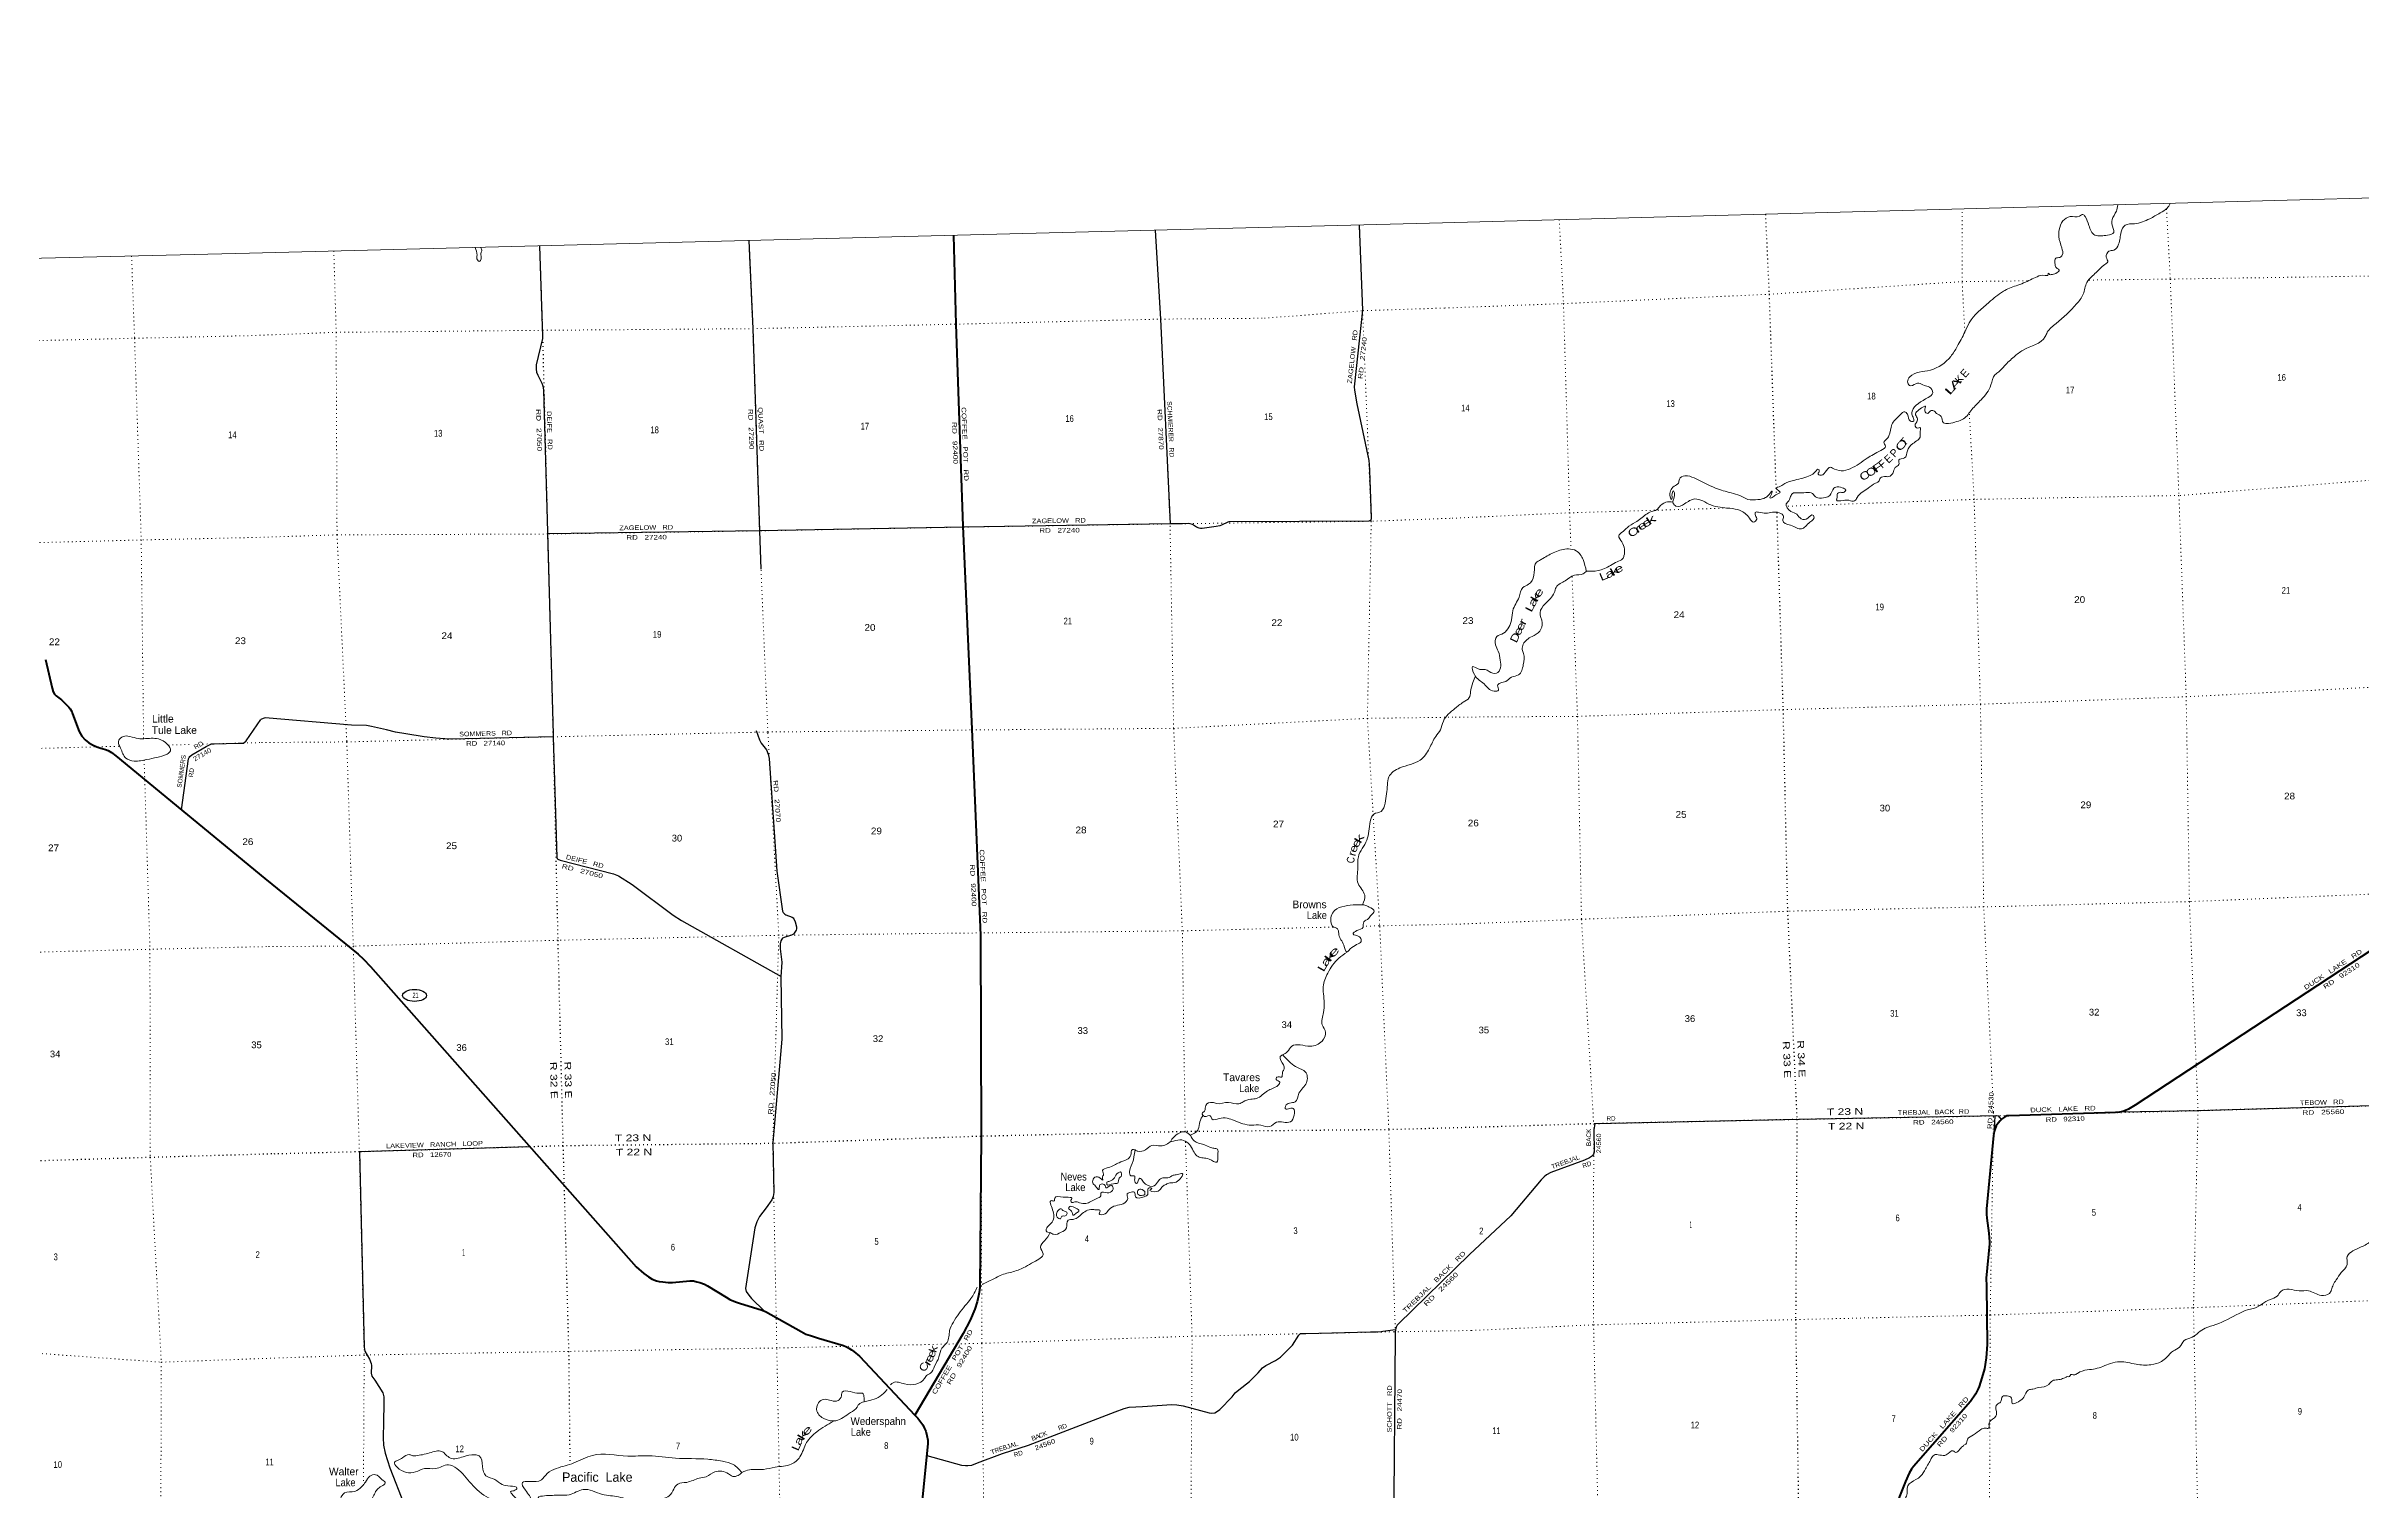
# Model space of a CAD drawing. Header units: feet. Extents: x 497223 to 751810, y -177792 to 12311.
# Drawn here: x 554074 to 614375, y -25289 to 12311 of the extents above; entities that cross this region are included whole.
import ezdxf
from ezdxf.enums import TextEntityAlignment as Align

# ---------------------------------------------------------------- set-up
doc = ezdxf.new("R2010")
doc.units = ezdxf.units.FT
doc.header["$LTSCALE"] = 70
doc.linetypes.add('DOTTED', pattern=[1.5, 0.3, -1.2])
for name, color, linetype, lineweight in [('17', 7, 'Continuous', 25), ('23', 7, 'Continuous', 70), ('26', 7, 'Continuous', 40), ('29', 7, 'Continuous', 25), ('39', 7, 'Continuous', 13), ('4', 7, 'Continuous', 13), ('6', 7, 'DOTTED', 25), ('7', 7, 'DOTTED', 13)]:
    doc.layers.add(name, color=color, linetype=linetype, lineweight=lineweight)
for name, color, linetype in [('27', 7, 'Continuous'), ('30', 7, 'Continuous'), ('41', 7, 'Continuous')]:
    doc.layers.add(name, color=color, linetype=linetype)

msp = doc.modelspace()

# ---------------------------------------------------------------- linework, layer by layer
at = {"layer": '17'}
msp.add_ellipse((563663.48, -12396.71), major_axis=(309.24, -1), ratio=0.500121, dxfattribs=at)
at = {"layer": '23'}
for points in [[(554049.53, -3649.23), (554222.77, -4399.37), (554252.59, -4490.47), (554287.76, -4554.54), (554329.83, -4599.15), (554465.26, -4702.37), (554612.24, -4839.01), (554662.92, -4896.22), (554696.71, -4939.69), (554734.12, -5006.1), (554751.13, -5042.35), (554834.43, -5271.5), (554932.57, -5526.4), (555002.04, -5643.71), (555084.11, -5742.73), (555183.07, -5817.6), (555291.38, -5882.36), (555385.82, -5921.45), (555493.23, -5958.88), (555618.75, -5992.7), (555688.74, -6021.68), (555773.22, -6074.81), (555885.31, -6156.86), (559766.9, -9350.16)], [(559766.9, -9350.16), (562193, -11320.1), (562334.27, -11454.62), (562518.78, -11644.79), (569435.72, -19457.41), (569634.12, -19635.26), (569753.42, -19722.98), (569849.97, -19778.53), (569965.83, -19822.01), (570038.24, -19841.33), (570127.55, -19855.82), (570265.13, -19867.89), (570379.2, -19867.98), (570837.65, -19827.7), (570926.49, -19829.25), (571017.24, -19848.72), (571095.45, -19867.89), (571213.66, -19911.76), (571290.96, -19952.43), (571777.35, -20252.43), (571878.69, -20308.66), (571937.84, -20334.23), (572045.24, -20381.12), (572150.72, -20417.13), (572695.28, -20582.85), (572800.73, -20625.05), (572942.97, -20699.39), (573736.08, -21148.86), (573856.72, -21210.74), (573977.49, -21251.4), (574184.99, -21314.59), (574831.87, -21512.64), (574911.52, -21544.04), (574974.27, -21575.43), (575044.27, -21618.91), (575107.03, -21664.8), (575249.29, -21783.14), (576692.65, -23320.75)], [(576692.65, -23320.75), (576769.38, -23402.49), (576853.35, -23501.55), (576899.21, -23574.01), (576936.79, -23651.4), (576978.86, -23743.07), (577008.67, -23849.59), (577029.55, -23970.1), (577032.58, -24068.78), (576434.21, -30018.71)]]:
    msp.add_lwpolyline(points, dxfattribs=at)
at = {"layer": '26'}
for points in [[(577698.73, 7386.65), (577757.23, 5078.36), (577946.68, -183.99), (578181.26, -5467.75), (578402.51, -10826.42), (578419.26, -16052.69), (578384.93, -19999.57), (578368.96, -20131.09), (578355.26, -20216.73), (578317.6, -20374.32), (578259.4, -20566.16), (578134.13, -20849.96), (577948.59, -21194.2), (576692.65, -23320.75), (576692.65, -23320.75)], [(621912.94, -6439.15), (608478.7, -15254.61), (608299.33, -15358.52), (608227.02, -15392.33), (608155.38, -15415.47), (608068.89, -15435.48), (607960.55, -15441.1), (605183.79, -15528.87), (605136.2, -15534.98), (605097.86, -15551.76), (605020, -15602.28), (604956.5, -15657.25), (604905.29, -15719.14), (604855.87, -15791.51), (604843.89, -15815.48), (604817.6, -15883.85), (604800.76, -15942.55), (604782.09, -16039.58), (604602.36, -17950.22), (604601.89, -18087.07), (604614.71, -18193.72), (604663.93, -18587.62), (604676.17, -18709.22), (604679.84, -18804.87), (604680.96, -18865.05), (604591.9, -19755.12), (604599.69, -19968.49), (604618.33, -21482.83), (604592.31, -21833.1), (604549.19, -22120.79), (604484.73, -22355.34), (604412.08, -22574.17), (604386.26, -22638.65), (604319.17, -22777.7), (604189.56, -22970.9), (602699.27, -24657.16), (602646.78, -24726.83), (602593.68, -24834.28), (602496.81, -25049.51), (602176.8, -25854.85)]]:
    msp.add_lwpolyline(points, dxfattribs=at)
at = {"layer": '29'}
for p, q in [((604814.38, -15874.52), (604829.47, -15533.91)), ((604903.13, -15532.6), (604989.8, -15628.43))]:
    msp.add_line(p, q, dxfattribs=at)
for points in [[(588264.21, 7659.37), (588352.02, 5441.73), (588141.71, 3524.89), (588136.78, 3450.84), (588142.45, 3361.44), (588201.9, 3004.84), (588514.02, 1526.11), (588526.52, 1426.88), (588536.14, 1267.12), (588578.13, 45.88), (588578.13, 12.04), (588568.46, -23.23), (588546.26, -42.98), (588514.29, -53.53), (584905.42, -66.41), (584868.42, -68.88), (584842.59, -77.27), (584683.51, -155.98), (584636.56, -172.55), (584543.23, -189.92), (584173.23, -238.05), (584135.82, -239.19), (584096.35, -231.79), (584026.93, -207.75), (583926.15, -137.99), (583866.61, -115.45), (583822.55, -110.84), (583660.73, -116.93), (583335.84, -122), (577954.29, -204.72), (572635.17, -302.43), (567128.31, -384.02)], [(572366.97, 7250.9), (572474.21, 4968.09), (572646.44, -298.67), (572686.04, -1301.91)], [(582952.17, 7521.63), (583095.35, 5209.94), (583340.23, -120.97)], [(566917.35, 7113.47), (566999.7, 4757.79), (566995.23, 4701.46), (566831.97, 4022.25), (566827.04, 3960.54), (566828.03, 3904.15), (566844.3, 3827.26), (566877.12, 3752.53), (566982.48, 3544.06), (567004.65, 3470.59), (567020.34, 3363.97), (567126.7, -326.27), (567127.96, -368.88), (567272.63, -5593.04), (567273.88, -5663.22), (567365.39, -8803.14), (567377.15, -8833.68), (567396.88, -8848.49), (567454.55, -8879.23), (568842.36, -9228.6), (568977.17, -9283.22), (569335.31, -9505.06), (570399.76, -10305.65), (570613.44, -10445.45), (573207.91, -11902.57)], [(557591.74, -7560.71), (557777.94, -6233.85), (557791.54, -6204.99), (557813.74, -6177.84), (557860.65, -6135.84), (558241.23, -5914.04), (558302.15, -5877.48), (558379.81, -5849.91), (558447.45, -5844.9), (559071.27, -5832.37), (559184, -5832.37), (559211.56, -5827.35), (559282.41, -5765.57), (559664.54, -5216.94)], [(567273.05, -5663.6), (564598.25, -5728.39), (564450.44, -5718.36), (564217.45, -5700.82), (563910.55, -5663.23), (563440.26, -5590.37), (563168.93, -5541), (562930.4, -5484.78), (562545.98, -5392.43), (562409.19, -5373.16), (562018.04, -5360.27), (559774.78, -5168.29), (559720.51, -5183.1), (559664.54, -5216.94)], [(572561.13, -5498.85), (572648.44, -5745.91), (572694.35, -5825.3), (572828.92, -5998.78), (572875.37, -6116.15), (572898.71, -6232.35), (573098.2, -9164.95), (573247.33, -10203.33), (573262.66, -10236.93), (573277.46, -10259.14), (573307.06, -10283.83), (573337.05, -10297.52), (573496.38, -10357.65), (573521.67, -10377.62), (573543.87, -10404.77), (573576.88, -10480.26), (573610.47, -10612.11), (573610.47, -10659), (573603.69, -10694.85), (573553.73, -10777.48), (573531.53, -10799.69), (573478.55, -10826.99), (573289.8, -10886.08), (573248.86, -10907.59), (573228.13, -10928.04), (573200.48, -10975.29), (573186.19, -11048.99), (573188.65, -11180.85), (573227.74, -11531.96), (573207.25, -11914.84), (573226.99, -13536.21), (572993.02, -16226.86), (573017.07, -17530.18), (573001.19, -17633.11), (572966.23, -17714.65), (572821.33, -17925.79), (572648.67, -18153.78), (572581.85, -18289.67), (572528.62, -18450.78), (572284.5, -20026.89), (572300.64, -20101.38), (572369.71, -20200.11), (572443.71, -20288.97), (572769.31, -20604.91)], [(622148.33, -14993.41), (620713.7, -15025.74), (616097.12, -15206.78), (615960.45, -15200.65), (615729.45, -15139.9), (615588.98, -15112.98), (615485.38, -15108.05), (615431.11, -15112.98), (615125.23, -15211.71), (614876.07, -15259.52), (614627.55, -15273.98), (610113.55, -15398.45), (608103.59, -15432.2)], [(604903.13, -15532.6), (599712.23, -15624.77), (594402.63, -15737.84), (594375.89, -15896.04), (594385.58, -16474.49), (594370.18, -16527.33), (594340.6, -16568.78), (594261.64, -16626.07), (594137.64, -16682.52), (593255.22, -17006.19), (593148.64, -17064.86), (593087.48, -17114.79), (593002.67, -17200.88), (592219.09, -18130.85), (591134.74, -19139.04)], [(566671.95, -16335.76), (562226.8, -16468.17), (562350.37, -21552.57), (562373.31, -21654.3), (562486.74, -21862.55), (562534.71, -21977.98), (562542.37, -22029.09), (562534.46, -22231.54), (562547.3, -22305.54), (562631.01, -22416.1), (562834.83, -22740.66), (562858.1, -22814.01), (562863.04, -22848.56), (562863.57, -23017.59), (562856.26, -23500.73), (562846.66, -23909.48), (562858.11, -24099.98), (562895.44, -24312.64), (563024.41, -24697.57), (563394.98, -25649.53)], [(591134.74, -19139.04), (589293.77, -20941.85), (589258.82, -20981.49), (589228.87, -21036.29), (589209.78, -21103.14), (589202.8, -21169.31), (589199.37, -21245.78), (589162.48, -26472.25), (589277.94, -31680.3), (589171.93, -34526.49), (589145.78, -34719.81), (589130.98, -34769.17), (589081.65, -34877.78), (588984.9, -35008.4), (588183.5, -35732.13), (587295.42, -36751.42)], [(577002.01, -24372.71), (577909.94, -24625.74), (578008.61, -24635.61), (578069.57, -24635.24), (578181.28, -24620.8), (578329.7, -24559.87), (578980.38, -24317.09), (579654.31, -24107.89), (581914.94, -23238.49), (582142.8, -23147.25), (582272.55, -23116.24), (582623.31, -23098.81), (583384.84, -23046.24), (583519.22, -23058.39), (583682.03, -23083.08), (584358.55, -23261.68), (584431.9, -23270.66), (584505.9, -23260.79), (584550.3, -23236.11), (584632.62, -23179.89), (584955.55, -22849.29), (585032.95, -22740.57), (585127.51, -22663.47), (585411.46, -22444.7), (585636.75, -22221.35), (585751.86, -22091.49), (585837.93, -22029.13), (586089.21, -21901.37), (586212.87, -21816.85), (586525.07, -21501.34), (586691.41, -21244.21), (586737.85, -21199.84), (586764.94, -21195.43), (586875.17, -21200.45), (588558.72, -21155.34), (588704.02, -21150.32), (588839.9, -21141.78), (588881.83, -21139.31), (589212.54, -21090.29)]]:
    msp.add_lwpolyline(points, dxfattribs=at)
at = {"layer": '39'}
for points in [[(608019.92, 8181.18), (607985.5, 8019.61), (607873.53, 7802.76), (607902.77, 7565.74), (607917.78, 7467.39), (607755.29, 7394.25), (607589.16, 7375.42), (607427.89, 7395.03), (607269.67, 7646.54), (607170.2, 7881.57), (607114.38, 7934.41), (607029.24, 7893.7), (606782.71, 7876.62), (606591.21, 7766.37), (606497.73, 7535.94), (606489.09, 7356.29), (606564.23, 7062.11), (606575.9, 6874.98), (606513.38, 6816.77), (606405.63, 6793.55), (606387.38, 6666.04), (606410.6, 6561.89), (606445.69, 6530.63), (606495.18, 6487.69), (606413.45, 6400.71), (606291.95, 6367.02), (606245.61, 6371.76), (606210.4, 6407.04), (606199.88, 6356.35), (606131.83, 6348.37), (605923.98, 6314.25), (605571.39, 6151.05), (605372.71, 6078.89), (605043.66, 5934.5), (604664.73, 5645.57), (604154.5, 5115.07), (604037.36, 4869.85), (603843.66, 4499.51), (603670.82, 4236.59), (603143.21, 3882.98), (602606.24, 3706.48), (602547.91, 3575.82), (602594.92, 3482.41), (602762.33, 3525.46), (602842.18, 3541.84), (602984.65, 3479.36), (603120.44, 3438.87), (603203.14, 3294.07), (603086.37, 3169.81), (602669.43, 2809.26), (602661.52, 2738.48), (602705.18, 2622.81), (602707.3, 2552.32), (602626.85, 2556.08), (602543.25, 2731.09), (602478.91, 2799.82), (602347.07, 2709.4), (602139.45, 2467.67), (602061.96, 2173.19), (601986.61, 2074.29), (601932.3, 2010.26), (601975.77, 1900.63), (601852.57, 1790.3), (601497.18, 1586.71), (601055.49, 1314.14), (600822.16, 1259.14), (600588.95, 1333.15), (600542.19, 1351.98), (600405.42, 1225.14), (600267.25, 1144.62), (600222.13, 1175.59), (600249.5, 1267.08), (600230.47, 1298.79), (600140.1, 1231.72), (600014.4, 1137.45), (599612.25, 1019.2), (599347.84, 929.05), (599239.41, 861.47), (599128.79, 799.88), (599162, 764.54), (599228.15, 701.91), (599119.73, 634.33), (599017.44, 562.89), (598961.49, 553.24), (598989.71, 616.53), (599013.73, 685.75), (599022.49, 728.32), (598940.64, 645.37), (598850.75, 562.19), (598651.47, 510.18), (598388.29, 512.78)], [(602907.82, 2896.65), (603014.85, 2944.03), (602998.36, 2824.64), (603072.73, 2756.2), (603147.1, 2820.8), (603225.37, 2823.02), (603303.69, 2756.71), (603422.57, 2677.43), (603481.73, 2513.82), (603616.97, 2491.46), (603826.34, 2541.74), (604008.84, 2617.47), (604220.66, 2853.28), (604463.98, 3110.14), (604719.46, 3496.34), (604824.01, 3759.34), (604922.1, 3836.71), (605072.07, 3992.14), (605322.02, 4229.03), (605557.79, 4403.02), (606133.69, 4753.98), (606186.54, 4866.34), (606418.67, 5094.66), (606947.63, 5603.53), (607122.78, 5856.43), (607215.89, 6165.47), (607461.16, 6424.39), (607685.87, 6632.34), (607760.24, 6696.94), (607724.43, 6818.89), (607793.95, 6978.09), (607915.69, 7003.71), (608045.59, 7158.58), (608112.2, 7480.97), (608211.51, 7651.1), (608455.24, 7694.3), (608855.08, 7822.56), (609129.71, 7973.47), (609306.8, 8095.4), (609385.43, 8218.58)], [(565240.49, 7070.96), (565290.64, 6877.47), (565301.31, 6748.83), (565347.06, 6711.99), (565397.07, 6782.09), (565392.38, 6912.94), (565413.11, 6984.35), (565390.81, 7074.72)], [(598388.29, 512.78), (598182.39, 613.77), (597953.25, 685.89), (597549.78, 811.5), (596987.48, 1075.73), (596750.93, 1127.48), (596604.86, 1042.7), (596581.74, 943.27), (596469.72, 861.48), (596375.1, 735.84), (596363.72, 580.3), (596397.77, 516.77), (596414.67, 555.54), (596412.49, 628.05), (596428.36, 701.07), (596449.35, 737.94), (596475.07, 684.25), (596472.08, 583.38), (596445.07, 413.29), (596515.49, 342.72), (596738.66, 401.46), (597006, 527.98), (597218.47, 475.55), (597426.49, 370.59), (597921.12, 285.86), (598185.95, 228.87), (598431.13, 24.18), (598538.52, -73.56), (598618.67, -0.74), (598587.54, 99.17), (598581.16, 177.6), (598663.32, 183.96), (598858.88, 159.28), (599206.05, 169.13), (599317.57, 67.48), (599296.53, -33.91), (599501.09, -157.11), (599785.13, -251.85), (600006.73, -74.22), (600110.73, 73.86), (600081.54, 109.32), (599951.4, 29.02), (599777.24, 9.97), (599665.23, 127.74), (599508.28, 203.91), (599389.83, 402.12), (599453.81, 478.52), (599493.46, 562.29), (599538.65, 662.34), (599742.86, 684.27), (600099.51, 646.01), (600137.21, 594.67), (600206.53, 560.35), (600407.21, 566.05), (600522.14, 617.69), (600630.94, 806.22), (600676.31, 833.72), (600847.43, 820.43), (600937.67, 758.49), (600897.05, 706.94), (600806.86, 700.35), (600712.06, 647.27), (600714.24, 574.76), (600694.35, 501.63), (600867.42, 490.42), (601019.99, 492.73), (601169.1, 476.81), (601236.61, 569.43), (601522.67, 807.34), (601715.51, 939.81), (601808.13, 998.88), (601824.61, 1051.75), (601943.32, 1111.56), (602057.83, 1110.78), (602169.42, 1206.67), (602223.49, 1345.27), (602321.58, 1422.64), (602319.82, 1547.57), (602471, 1596.2), (602541.86, 1777.61), (602684.71, 1969.13), (602879.68, 2164.14), (602873.42, 2238.55), (602870.94, 2387.64), (602811.16, 2371.83), (602742.57, 2448.5), (602788.24, 2532.44), (602797, 2641.54), (602753.83, 2741.1), (602784.36, 2794.38), (602907.82, 2896.65)], [(596443.25, 444.7), (596251.39, 442.06), (596078.5, 314.19), (596012.39, 241.77), (595877.15, 197.62), (595603.43, 16.49), (595459.73, -80.31), (595241.04, -221.57), (595137.42, -315.22), (595026.49, -433.26), (595107.54, -590.2), (595173.45, -777.81), (595162.62, -951.47), (595126.86, -1031.1), (594982.55, -1107.76), (594810.63, -1201.33), (594487.35, -1337.5), (594180.5, -1352.25)], [(594180.5, -1352.25), (594097.15, -1052.26), (593915.39, -819.56), (593717.15, -772.78), (593358.12, -855.54), (593051.81, -1021.46), (592962.96, -1072.35), (592888.04, -1118.83), (592823.69, -1382.7), (592729.36, -1651.45), (592607.18, -1729.5), (592528.31, -1778.1), (592429.29, -2024.81), (592265.33, -2382.22), (592234.24, -2616.93), (592161.68, -2808.46), (592021.93, -2969.66), (591851.78, -3055.12), (591814.06, -3269.85), (591889.4, -3437.04), (591938.64, -3671.48), (591948.54, -3866.72), (591838.35, -4008.94), (591650.14, -3961.87), (591550.17, -3910.28), (591407.51, -3908.28), (591218.57, -3837.05), (591267.03, -4045.31), (591517.37, -4288.15), (591784.14, -4476.11), (591893.78, -4448.81), (591870.07, -4328.54), (591938.43, -4264.11), (592081.76, -4221.74), (592229.17, -4114.76), (592416.05, -4051), (592540.72, -3789.45), (592547.79, -3490.92), (592514.72, -3393.09), (592631.49, -3135.79), (592767.53, -3051.3), (592970.16, -2910.5), (593033.9, -2693), (592977.85, -2432.55), (593109.45, -2201.04), (593345.78, -1912.13), (593393.83, -1773.69), (593633.62, -1599.58), (593870.36, -1457.81), (594100.23, -1421.05), (594185.25, -1352.02)], [(591296.33, -4076.95), (591225.12, -4254.12), (591168.12, -4495.61), (591132.42, -4643.77), (590973.33, -4763.18), (590865.27, -4842.85), (590758.6, -4929.22)], [(590764.61, -4922.62), (590458.42, -5258.51), (590381.54, -5480.62), (590258.55, -5655.81), (590095.86, -5963.25), (589852.4, -6271.24), (589324.38, -6473.36), (589037.97, -6710.15), (589000.72, -6910.84), (588939.28, -7394.45), (588835.74, -7605.3), (588648.33, -7673.71), (588552.21, -7866.19), (588466.7, -8354.59), (588243.99, -8790.89), (588234.06, -9077.38), (588238.54, -9484.34), (588410.98, -9787.22), (588353.27, -10036.93)], [(556611.73, -5715.64), (556991.24, -5719.25), (557232.97, -5860.71), (557307.79, -6026.01), (557217.14, -6112.53), (556954.99, -6200.85), (556692.03, -6257), (556362, -6294.54), (556146.16, -6218.88), (556008.43, -5960.44), (555953.53, -5784.64), (556039.53, -5674.09), (556198.22, -5644.4), (556413.55, -5699.95), (556612.02, -5715.64)], [(588353.27, -10036.93), (588181.49, -10034.31), (587887.94, -10071.81), (587625.37, -10184.91), (587534.16, -10514.28), (587579.7, -10601.51), (587702.99, -10660.09), (587728, -10737.9), (587737.01, -10820.24), (587865.93, -11092.26), (587940.73, -11263.21), (588075.97, -11148.09), (588319.73, -10961.01), (588272.09, -10871.83), (588105.79, -10796.48), (588203.64, -10708.74), (588366.19, -10622.98), (588385.35, -10481.3), (588511.52, -10394.68), (588574.92, -10304), (588658.22, -10204.63), (588529.09, -10095.86), (588467.41, -10065.57), (588353.48, -10036)], [(587950.63, -11268.59), (587736.6, -11428.88), (587445.44, -11814.95), (587330.88, -12169.24), (587335.43, -12352.49), (587338.76, -12840.1), (587301.88, -13163.71), (587391.66, -13358.37), (587298.72, -13583), (586992.56, -13719.65), (586509.79, -13718.8), (586391.77, -13863.61), (586271.44, -13944)], [(586274.14, -13942.2), (586474.79, -14151.19), (586656.95, -14274.41), (586862.89, -14384.78), (586895.25, -14667.91), (586697.11, -14944.24), (586598.11, -15169.05), (586451.69, -15197.87), (586343.47, -15277.88), (586341.74, -15342.42), (586462.72, -15336.58), (586549.62, -15337.86), (586574.06, -15512.42), (586473.18, -15684.9), (586293.84, -15696.62), (586115.93, -15692.17), (585936.45, -15812.72), (585702.77, -15773.76), (585460.45, -15775.38), (585015.79, -15654.43), (584617.97, -15600.51), (584432.5, -15610.41), (584387.17, -15529.21), (584240.25, -15543.94), (584174.89, -15467.41), (584233.33, -15407.12), (584272.45, -15258.76), (584441.34, -15180.86), (584555.55, -15211.51), (584861.43, -15179.67), (585135.38, -15215.33), (585242.67, -15165.59), (585444.21, -15096.74), (585590.99, -15077.98), (585876.75, -14879.5), (586152.29, -14733.74), (586199.84, -14651.63), (586102.49, -14584.17), (586124.47, -14521), (586245.66, -14521.2), (586271.53, -14397.44), (586314.68, -14305.39), (586228.21, -14090.47), (586210.48, -13990.27), (586271.44, -13944)], [(584202.66, -15510.1), (584116.1, -15686.92), (584076.41, -15875.6), (584004.79, -15962.51), (583872.94, -16036.56)], [(616931.33, -15229.95), (616875.11, -15374.63), (616717.73, -15483.92), (616653.99, -15701.41), (616547.68, -15972.52), (616314.7, -16106.12), (616225.24, -16336.44), (616139.23, -16681.55), (616033.47, -16837.75), (615882.7, -17233.08), (615755.78, -17420.11), (615583.98, -17584.23), (615501.02, -17830.49), (615356.4, -18030.12), (615100.63, -18073.66), (615092.84, -18214.99), (615008.97, -18364.51), (614805.54, -18612.17), (614624.07, -18788.66), (614365.68, -18945.16), (614143.84, -19048.21), (613997.46, -19189.43), (613993.8, -19401.19), (613841.52, -19613.13), (613710.58, -19800.28), (613632.07, -19927.48), (613587.97, -20063.79), (613532.38, -20152.04), (613325.2, -20208.31), (612986.13, -20086.91), (612749.08, -20085.58), (612484.74, -20044.7), (612265.52, -20101.32), (612170.83, -20224.95), (611990.64, -20310.69), (611553.88, -20546.83), (611398.27, -20581.49), (611180.13, -20674.35), (610572.25, -20963.73), (610300.06, -21062.16), (610126.62, -21171.9), (609957.62, -21295.63), (609749.34, -21382.17), (609629.96, -21552.86), (609470.2, -21650.12), (609298.34, -21812.22), (609157.13, -21925.08), (608886.58, -22011.37), (608498.49, -21996.18), (608076.83, -21933.56), (607835.16, -21978.72), (607437.57, -22114.98), (607229.54, -22143.06), (606971.21, -22235.05), (606882.06, -22275.88), (606797.41, -22266.19), (606762.81, -22317.56), (606704.61, -22319.21)], [(583371.52, -16191.78), (583096.39, -16315.72), (582863.73, -16304.95), (582699.95, -16412.91), (582503.45, -16453.39), (582429.52, -16419.45)], [(583872.94, -16036.56), (583970.28, -16183.28), (584216.14, -16280.29), (584373.94, -16343.82), (584480.15, -16376.74), (584573.9, -16399.97), (584583.2, -16546.79), (584559.79, -16738.99), (584354.93, -16658.81), (584069.73, -16591.25), (583966.76, -16479.64), (583876.04, -16315.24), (583734.23, -16190.74), (583539.24, -16160.64), (583362.56, -16190.41), (583466.97, -16060.14), (583739.77, -15950.75), (583876.4, -16041.78)], [(582429.52, -16419.45), (582350.55, -16413.89), (582319.14, -16551.92), (582210.27, -16670.24), (582011.18, -16751.11), (581730.96, -16878.88), (581580.3, -16958.21), (581602.64, -17074.39), (581581.67, -17109.31), (581587.01, -17201.85), (581487.42, -17128.42), (581358.95, -17150.62), (581329.19, -17278.53), (581400.82, -17360.91), (581484.84, -17450.95), (581500.04, -17367.84), (581542.34, -17308.06), (581646.6, -17343.05), (581666.92, -17402.87), (581808.08, -17339.96), (581859.02, -17408.88), (581786.25, -17520.01), (581608.56, -17521.6), (581548.32, -17531.57), (581535, -17610.59), (581416.68, -17690.92), (581146.41, -17814.34), (580981.98, -17791.33), (580858.11, -17773.08), (580781.81, -17785.57), (580754.28, -17750.17), (580781.8, -17672.71), (580738.71, -17653.92), (580554.61, -17645.64), (580337.58, -17676.69), (580321.95, -17747.72), (580252.92, -17737.81), (580281.6, -17974.71), (580313.82, -18140.97), (580268.86, -18295.55), (580150.19, -18422.24), (580111.57, -18528.26), (580225.97, -18573.07)], [(582433.05, -16421.07), (582399.48, -16595.73), (582379.1, -16703.19), (582285.94, -16978.2), (582322.26, -17089.91), (582419.68, -17102.95), (582417.09, -17199.77), (582466.95, -17294.93), (582554.85, -17155.11), (582632.46, -17235.28), (582703.8, -17309.6), (582927.61, -17354.92), (583043.75, -17214.2), (583154.28, -17142.19), (583279.59, -17144.27), (583420.67, -17079.34), (583530.99, -17057.72), (583659.46, -17035.51), (583501.67, -17254.13), (583330.75, -17275.66), (583235.21, -17314.96), (583148.17, -17366.08), (583070.71, -17459.22), (582866.07, -17497.94), (582812.61, -17471.42), (582861.39, -17423.52), (582798.12, -17405.37), (582761.23, -17446.84), (582759.87, -17577.88), (582669.08, -17637.18), (582440.81, -17636.34), (582414.43, -17520.29), (582285.52, -17530.42), (582225.94, -17558.5), (582236.46, -17683.12), (582116.06, -17817.92), (581928.07, -17870.22), (581751.75, -17966.49), (581648.72, -18078.58), (581497.33, -18081.35), (581514.26, -17990.13), (581471.31, -17975.36), (581406.75, -17977.41), (581354.01, -17971.01), (581048.71, -18075.39), (580837.95, -18225.15), (580743.2, -18230.16), (580689.38, -18250), (580641.97, -18449), (580506.65, -18562.11), (580306.56, -18614.8), (580222.18, -18571.11)], [(581893.89, -17141.76), (581990.22, -17011.75), (582052.12, -16991.65), (582064.37, -17108.15), (582017.46, -17151.96), (581977.69, -17282.19), (581863.13, -17297.91), (581694.08, -17315.35), (581696.17, -17260.87), (581771.9, -17232.28), (581893.89, -17141.76)], [(582679.44, -17503.79), (582550.83, -17437.38), (582503.71, -17475.14), (582500.97, -17567.94), (582633.41, -17600.02), (582679.09, -17578.42), (582679.44, -17503.79)], [(580419.88, -18000.57), (580500.94, -17951.65), (580571.56, -18005.85), (580651.54, -18039.59), (580645.78, -18104.26), (580612.56, -18135.54), (580524.08, -18146.41), (580486.03, -18212.1), (580399.57, -18166.47), (580391.42, -18051.85), (580419.88, -18000.57)], [(580746.86, -17881.4), (580888.17, -17935.37), (580967.43, -18005.41), (580906.69, -18057.72), (580820.08, -18120.92), (580771.65, -18009.59), (580698.23, -17933.32), (580746.86, -17881.4)], [(580222.18, -18571.11), (580070.22, -18783.5), (579966.97, -18945.98), (580035.79, -19119.13), (579797.01, -19332.25), (579571.26, -19458.3), (579258.76, -19587.09), (578918.88, -19684.5), (578766.27, -19765.91), (578476.39, -19906.08), (578451.15, -19918.19)], [(578314.94, -19990.31), (578154.82, -20289.09), (577998.04, -20479.46), (577696.07, -20902.15), (577598.87, -21120.86), (577535.18, -21429.21), (577395.19, -21580.76), (577322.56, -21808.77), (577208, -22050.2), (577097.4, -22233.06), (577022.04, -22271.72), (576944.87, -22372.92), (576426.65, -22510.23), (576128.55, -22477.34), (576061.28, -22533.37)], [(575375.03, -22970.86), (575371.12, -22872.13), (575332.49, -22752.43), (575249.63, -22751.02), (575005.65, -22706.34), (574804.25, -22722.79), (574770.75, -22858.88), (574657.12, -22957.19), (574474.39, -22930.73), (574322.28, -22913.37), (574186.03, -23000.31), (574143.45, -23221.33), (574340.38, -23418.64), (574635.02, -23467.77), (575017.27, -23256.16), (575189.91, -23113.65), (575231.77, -23041.79), (575370.22, -22971.83)], [(575971.81, -22655.96), (575920.9, -22713.66), (575738.39, -22862.52), (575517.03, -22942.08), (575367.81, -22972.32)], [(606704.61, -22319.21), (606585.72, -22372.98), (606456.07, -22402.86), (606318.21, -22426.93), (606224.86, -22528.35), (605964.04, -22604.29), (605814.57, -22642.8), (605692.82, -22668.43), (605577.94, -22855.12), (605438.86, -22971.95), (605273.45, -23014.94), (605253.21, -22876.43), (605143.14, -22823.11), (605020.97, -22834.64), (604967.15, -22981.3), (604880.61, -23042.22), (604855.3, -23202.18), (604866.43, -23304.66), (604712.63, -23466.25), (604672.06, -23519.81), (604656.37, -23665.39), (604579.93, -23661.52), (604456.48, -23697.27), (604263.88, -23837.79), (604108.63, -23951.05), (604062.16, -24075.32), (604001.17, -24117.37), (603911.47, -24206.59), (603805.65, -24294.26), (603732.01, -24249.98), (603556.5, -24357.77), (603237.25, -24360.78), (603163.78, -24455.59), (603017.21, -24723.81), (602886.34, -24912.97), (602764.47, -25001.09), (602552.47, -25164.33), (602520.35, -25431.32), (602463.12, -25531.72), (602446.15, -25635), (602284.87, -25904.02), (602184.26, -25990.31), (602136.34, -26110.15), (602011.77, -26321.07), (601655.91, -26804.38), (601591.14, -26987.63), (601679.97, -27202.81), (601819.51, -27501.21), (601830.45, -27664.17), (601792.5, -27737.81), (601666.07, -27807.92), (601559.23, -27728.31), (601501.15, -27800.51), (601432.13, -27842.78), (601236.18, -28072.09), (601191.36, -28250.74), (601109.01, -28450.62), (600960.68, -28593.92), (600812.66, -28813.8), (600599.15, -28860.18), (600442.56, -28796.09), (600344.9, -28887.55), (600196.58, -28897.81), (599943.66, -29036.01), (599610.35, -29172.46), (599319.42, -29249.25), (599104.64, -29253.33), (598973.15, -29280.41)], [(574564.91, -23484.09), (574355.31, -23609.63), (574144.33, -23753.34), (573873.77, -24038), (573699.2, -24408.3), (573473.74, -24598.83), (573058.42, -24676.46), (572749.44, -24734.6), (572390.25, -24743.95), (572188.78, -24814.82)], [(572188.78, -24814.82), (571963.24, -24608.33), (571681.43, -24522.52), (571299.82, -24470.11), (570458.57, -24442.31), (569763.52, -24379.66), (569214.46, -24388.97), (568296.83, -24371.65), (567812.98, -24566.32), (567355.58, -24709.78), (567118.02, -24844.26), (566966.35, -25008.27), (566660.83, -25050.18), (566471.9, -25076.31), (566549.8, -25277.39), (566677.35, -25511.16), (566536.77, -25533.75), (566193.71, -25373.3), (566167.19, -25309.65), (566247.32, -25290.99), (566331.62, -25219.81), (566160.12, -25168.8), (565942.51, -25127.32), (565758.12, -24998.13), (565522.28, -24898.78), (565430.76, -24655.81), (565350.34, -24384.27), (565238.29, -24357.58), (564927.01, -24407.74), (564596.92, -24440.35), (564480.7, -24353.34), (564378.73, -24269.91), (564052.83, -24306.42), (563697.89, -24378.11), (563598.81, -24375.19), (563521.06, -24347.42), (563352.45, -24433.37), (563219.51, -24500.05), (563140.47, -24548.91), (563209.65, -24675.7), (563690.84, -24801.55), (563922.06, -24715.63), (564206.83, -24714.68), (564544.55, -24613.31), (564762.09, -24709.21), (565143.99, -25108.25), (565589.38, -25475.05), (565848.35, -25599.87), (566015.89, -25709.44), (566264.41, -25768.08), (566850.72, -25727.36), (566942.74, -25645.86), (566886.02, -25472.32), (567045.84, -25422.92), (567435.16, -25408.59), (567691.17, -25394.44), (568055.91, -25257.95), (568553.31, -25385.3), (568977.72, -25448.46), (569424.47, -25571.36), (569917.76, -25527.54), (570297.71, -25420.8), (570416.74, -25247.75), (570517.18, -25119.62), (570751.79, -25071.89), (571077.19, -24964.86), (571261.58, -24924.76), (571487.32, -24798.72), (571836.58, -24850.14), (571950.07, -24917.09), (572088.48, -24890.54), (572189.66, -24814.51)], [(562809.1, -24996.72), (562647.12, -24872.86), (562503.15, -24913.69), (562385.42, -25066.55), (562290.52, -25180.39), (562109.24, -25307.05), (561840.04, -25347.81), (561731.6, -25591.07), (561835.37, -25781.25), (561970.55, -25776.98), (562024.59, -25706.75), (562049.23, -25605.2), (562226.91, -25603.61), (562406.62, -25658.38), (562552.89, -25512.68), (562689.28, -25260.48), (562807.23, -25170.09), (562901.41, -25092.55), (562809.1, -24996.72)]]:
    msp.add_spline(points, degree=3, dxfattribs=at)
at = {"layer": '4'}
msp.add_lwpolyline([(497222.97, 5471.78), (528293.91, 6177.1), (559363.85, 6925.15), (590432.73, 7715.93), (621500.49, 8549.46), (652567.07, 9425.72), (683632.43, 10344.71), (714696.49, 11306.43), (745759.19, 12310.89), (751809.62, -170897.82), (720494.89, -171910.42), (689178.8, -172879.94), (657861.41, -173806.39), (626542.78, -174689.76), (595222.96, -175530.05), (563902.01, -176327.26), (532580.01, -177081.38), (501256.99, -177792.42)], close=True, dxfattribs=at)
at = {"layer": '6'}
for points in [[(598845.22, 7937.42), (598940.26, 5856.02), (599124.01, 639.49)], [(566917.35, 7113.47), (566993.31, 4925.48), (567128.31, -384.02), (567272.18, -5639.45), (567394.14, -10960.06), (567527.35, -16312.56), (567676.48, -21658.51), (567709.28, -24598.85)], [(599139.84, 174.46), (599302.28, -4956.16), (599420.02, -10195.73), (599665.56, -15625.17), (599632.21, -20834.78), (599710.73, -26105.7), (599742.33, -29186.04)], [(622148.33, -14993.41), (620728.43, -15026.86), (615428.44, -15252.64), (610114.89, -15398.25), (604790.69, -15536.06), (599665.56, -15627.57), (594402.63, -15737.84), (591048.46, -15838.3)], [(591048.46, -15838.3), (589049.83, -15891.56), (583733.42, -15942.89), (578409.46, -16064.98), (572996.94, -16252.36), (567527.35, -16312.56), (562226.8, -16468.17), (559941.54, -16526.38)], [(559944.55, -16523.7), (556780.62, -16615.11), (551474.89, -16777.67), (546266.13, -16944.11), (542248.34, -17058.86)]]:
    msp.add_lwpolyline(points, dxfattribs=at)
at = {"layer": '7'}
for p, q in [((552057.13, -6013.55), (555983.11, -5911.15)), ((557250.89, -5877.82), (557859.06, -5861.69)), ((558147.77, -5854.04), (559679.31, -5813.42))]:
    msp.add_line(p, q, dxfattribs=at)
for points in [[(604039.65, 4883.16), (603967.5, 6188.18), (603966.61, 8073.79)], [(609291.4, 8076.88), (609390.49, 6251.37), (609614.52, 617.72), (609804.14, -4607.72), (609888.92, -9953.05), (610113.69, -15398.25), (609994.63, -20524.57), (610102.4, -25832.96), (610166.23, -28483.84), (610116.65, -31103.69), (610342.5, -36498.43), (610359.17, -37622.74)], [(573405.26, -38589.17), (573383.63, -37417.09), (573311.09, -32010.27), (573195.9, -26653.17), (573098.73, -21573.61), (572993.27, -16262.55), (573150.08, -10830.34), (572865.56, -5539.05), (572645.61, -302.15), (572471.19, 4960.37), (572366.97, 7250.9)], [(577698.73, 7386.65), (577757.83, 5053.07), (577954.29, -204.72), (578179.87, -5485.78), (578405.52, -10768.85), (578419.55, -16064.66), (578438.91, -21453.01), (578498.32, -26662.74), (578560.05, -31936.89), (578662.34, -37328.66), (578684.39, -38454.8)], [(583733.53, -15946.26), (583733.42, -15942.89), (583659.24, -10715.48), (583434.02, -5444.49), (583340.23, -120.97), (583094.69, 5209.84), (582952.17, 7521.63)], [(588264.21, 7659.37), (588354.59, 5428.66), (588380.81, 4789.09)], [(593476.58, 7795.72), (593586.94, 5613.39), (593747.06, 167.4), (593783.24, -772.88)], [(556293.84, 6849.33), (556372.04, 4711.51), (556545.3, -539.1), (556608.02, -5712.11)], [(561562.13, 6979.7), (561622, 4864.98), (561645.25, -406.35), (561899, -5797.36), (562067.37, -11116.5), (562226.8, -16468.17), (562351.72, -21758.46), (562333.83, -25127.65)], [(590490.7, 5498.3), (593586.94, 5613.39), (598940.26, 5856.02), (603965.56, 6186.1), (605686.64, 6206.81)], [(607272.5, 6225.89), (609390.49, 6251.37), (614772.74, 6333.57), (620099.36, 6435.58), (621558.27, 6449.74)], [(559416.97, 4780.22), (561622, 4864.98), (567004.98, 4918.41), (572471.19, 4960.37), (577750.91, 5077.04), (583094.69, 5209.84), (585796.41, 5232.84), (588368.72, 5429.11), (590490.7, 5498.3)], [(528342.25, 4109.94), (529683.75, 4066.14), (534983.96, 4128), (540232.77, 4226.93), (545687.61, 4398.85), (551043.31, 4580.63), (556372.04, 4711.51), (559416.97, 4780.22)], [(588406.88, 4152.94), (588579.24, -51.94), (588480.35, -5184.06), (588801.77, -10603.16), (589037.72, -15891.95), (589206.66, -21170.76), (589164.7, -26482.46), (589280.75, -31694.43), (589282.56, -36794.36)], [(604985.06, -37767.03), (604902.54, -36698.16), (604752.7, -31193.43), (604682.76, -25873.88), (604700.07, -20717.16), (604787.81, -15431.44), (604532.45, -10090.95), (604445.78, -4816.23), (604281.04, 516.75), (604156.5, 2769.49)], [(621702.8, 1197.44), (620269.02, 1131.15), (614900.21, 1037.83), (609614.52, 617.72), (604281.04, 516.75), (599400.67, 338.1)], [(590633.81, 23.63), (588579.24, -51.94), (583340.23, -120.97), (577954.29, -204.72), (572645.61, -302.15), (567128.31, -384.02), (561645.25, -406.35), (559547.09, -473.99)], [(597850.82, 290), (593747.06, 167.4), (590633.81, 23.63)], [(559547.09, -473.99), (556545.3, -539.1), (551162.36, -681.25), (545792.74, -871.39), (540410.36, -1035.66), (535131.56, -1225.78), (529757.83, -1253.06), (528468.63, -1293.46)], [(593811, -1494.46), (593950.97, -5132.21), (594055.95, -10414.48), (594373.61, -15736.38), (594370.12, -20972.02), (594497.53, -26332.26), (594488.48, -31629.86), (594542.55, -36955.9), (594600.89, -38042.23)], [(590769.1, -5151.91), (593950.97, -5132.21), (599302.28, -4956.16), (604445.78, -4816.23), (609800.55, -4621.93), (615008.53, -4355.2), (620374.44, -4209.36), (621850.75, -4178.98)], [(559679.31, -5813.42), (561899, -5797.36), (567273.05, -5663.6), (572865.56, -5539.05), (578179.87, -5485.78), (583434.02, -5444.49), (588480.35, -5184.06), (590769.1, -5151.91)], [(556621.73, -6270.9), (556772.58, -11193.85), (556780.62, -16615.11), (557068.86, -21943.62), (557050.64, -27363.46), (557089.07, -32709.61), (557093.26, -33767.78)], [(621996.16, -9463.22), (620539.04, -9592.34), (615186.83, -9738.19), (609888.92, -9953.05), (604532.45, -10090.95), (599420.26, -10203.78), (594055.95, -10414.48), (590909.91, -10538.15)], [(587586.75, -10615.94), (583659.24, -10715.48), (578405.52, -10768.85), (573150.08, -10830.34), (567394.14, -10960.06), (562087.4, -11111.84), (559810.87, -11125.42)], [(590909.91, -10538.15), (588780.94, -10585.68), (588385.99, -10595.69)], [(559810.87, -11125.42), (556772.58, -11193.85), (551575.11, -11327.84), (545961.51, -11446.98), (540708.44, -11696.88), (535375.64, -11906.31), (530013.01, -11973.58), (528719.23, -12008.24)], [(583925.68, -38320.18), (583940.84, -37121.35), (583928.18, -31807.35), (583880.29, -26524.7), (583914.11, -21267.68), (583742.12, -16199.35)], [(591186.51, -21118.97), (594370.12, -20972.02), (599632.21, -20834.78), (604700.07, -20717.16), (609994.63, -20524.57), (615326.84, -20314.78), (620651.43, -20235.83), (622291.33, -20190.21)], [(528969.32, -22700.86), (530169.64, -22627.9), (535492.73, -22513.23), (540902.76, -22404.67), (546301.53, -22250.09), (551347.03, -21534.09), (557068.86, -21943.62), (560076.1, -21835.53)], [(591186.51, -21118.97), (589167.61, -21151.85), (583910.08, -21267.81), (578438.91, -21453.01), (573098.73, -21573.61), (567670.57, -21662.73), (562351.72, -21758.46), (560076.1, -21835.53)]]:
    msp.add_lwpolyline(points, dxfattribs=at)

# ---------------------------------------------------------------- texts
at = {"layer": '17', "width": 0.6}
msp.add_text('21', height=140, dxfattribs=at).set_placement((563689.53, -12465.02), align=Align.CENTER)
at = {"layer": '27'}
for s, rotation, width, p in [('RD   92400', 272.062, 1.35, (577659.74, 2530.75)), ('COFFEE   POT   RD', 272.14, 1.3, (577907.71, 2916.64)), ('RD   92400', 272.453, 1.35, (578132.58, -8985.12)), ('COFFEE   POT   RD', 272.446, 1.3, (578379.31, -8597.5)), ('DUCK   LAKE   RD', 33.273, 1.3, (612918.34, -12257.62)), ('RD   92310', 33.273, 1.35, (613421.89, -12234.37)), ('DUCK   LAKE   RD', 1.81, 1.25, (605743.21, -15441.15)), ('RD   92310', 1.81, 1.25, (606149.71, -15690.99)), ('COFFEE   POT   RD', 59.434, 1.3, (577233.9, -22794.41)), ('RD   92400', 59.434, 1.4, (577616.12, -22541.31)), ('DUCK   LAKE   RD', 48.53, 1.35, (602933.17, -24286.79)), ('RD   92310', 48.53, 1.35, (603391.02, -24164.15))]:
    msp.add_text(s, height=120, rotation=rotation, dxfattribs=dict(at, width=width)).set_placement(p)
at = {"layer": '29'}
for s, rotation, width, p in [('ZAGELOW   RD', 83.739, 1.2, (588073.53, 3527.95)), ('SCHMIERER   RD', 272.63, 1.1, (583263.7, 3070.48)), ('DEIFE   RD', 271.651, 1.2, (567109.42, 2811.36)), ('QUAST   RD', 271.873, 1.25, (572611.4, 2914.7)), ('ZAGELOW   RD', 0.881, 1.2, (579745.35, -107.18)), ('ZAGELOW   RD', 0.849, 1.2, (568996.67, -286.33)), ('SOMMERS   RD', 1.426, 1.15, (564828.94, -5654.41)), ('DEIFE   RD', 345.87, 1.2, (567596.24, -8842.72)), ('LAKEVIEW   RANCH   LOOP', 1.706, 1.2, (562923.22, -16377.39)), ('TREBJAL   BACK   RD', 44.4, 1.35, (589470.23, -20672.85)), ('SCHOTT   RD', 89.596, 1.2, (589111.5, -23776.96)), ('24560', 21.036, 1.25, (579843.16, -24241.66))]:
    msp.add_text(s, height=120, rotation=rotation, dxfattribs=dict(at, width=width)).set_placement(p)
for s, rotation, width, p in [('B', 17.245, 1.05, (579055.69, -24218.39)), ('J', 17.245, 1.2, (579145.93, -24193.52)), ('A', 17.245, 1.1, (579244.49, -24163.75)), ('L', 17.245, 1.15, (579344.92, -24128.4)), ('B', 21.036, 1.15, (579812.12, -23972.19)), ('A', 21.036, 1.15, (579908.9, -23935.14)), ('K', 21.036, 1.05, (580101.92, -23860.75)), ('T', 20.461, 1.3, (578744.88, -24330.25)), ('E', 20.461, 1.1, (578958.67, -24250.47))]:
    msp.add_text(s, height=120, rotation=rotation, dxfattribs=dict(at, width=width)).set_placement(p, align=Align.CENTER)
for s, rotation, p in [('C', 21.036, (579999.17, -23900.27)), ('R', 21.036, (580507.16, -23704.9)), ('D', 21.036, (580612.99, -23664.21)), ('R', 20.461, (578852.88, -24289.95))]:
    msp.add_text(s, height=120, rotation=rotation, dxfattribs=at).set_placement(p, align=Align.CENTER)
msp.add_text('RD', height=120, rotation=17.245, dxfattribs=at).set_placement((579290.92, -24419.64))
at = {"layer": '30'}
for s, rotation, width, p in [('RD   27240', 84.206, 1.35, (588409.68, 4191.49)), ('RD   27050', 271.767, 1.35, (566846.36, 2318.11)), ('RD   27290', 271.679, 1.3, (572369.31, 2342.31)), ('RD   27870', 272.464, 1.3, (583032.98, 2336.45)), ('RD   27240', 0.49, 1.3, (569707.77, -529.94)), ('RD   27240', 0.508, 1.3, (580461.82, -348.92)), ('RD   27140', 0.785, 1.25, (565515.63, -5890.17)), ('RD   27070', 273.892, 1.35, (573044.42, -7342.85)), ('RD   27050', 345.87, 1.35, (568021.27, -9217.99)), ('RD   27050', 85.03, 1.35, (573033.43, -14954.11)), ('RD  24530', 87.463, 1.25, (604768.48, -15395.97)), ('RD   24560', 1.017, 1.3, (603219, -15752.6)), ('RD   25560', 1.579, 1.35, (613376.22, -15493.86)), ('RD   12670', 1.045, 1.25, (564118.88, -16602.03)), ('RD   24560', 44.4, 1.45, (590437.3, -20084.42)), ('RD   24470', 89.632, 1.3, (589375.74, -23172.2))]:
    msp.add_text(s, height=120, rotation=rotation, dxfattribs=dict(at, width=width)).set_placement(p, align=Align.CENTER)
for s, rotation, width, p in [('27140', 30.233, 1.15, (557941.94, -6305.8)), ('RD', 30.233, 1.1, (557957.52, -5995.51)), ('RD', 82.012, 0.9, (557894.45, -6723.16)), ('RD', 1.22, 0.8, (594711.03, -15661.26)), ('TREBJAL  BACK  RD', 1.017, 1.2, (602294.47, -15508.91)), ('TEBOW   RD', 1.579, 1.2, (612767.39, -15255.25)), ('BACK', 89.962, 0.95, (594303.22, -16317.07)), ('24560', 89.962, 1.15, (594565.61, -16504.32)), ('TREBJAL', 20.143, 1.1, (593294.61, -16921.31))]:
    msp.add_text(s, height=120, rotation=rotation, dxfattribs=dict(at, width=width)).set_placement(p)
for s, rotation, p in [('SOMMERS', 82.012, (557594.22, -6993.13)), ('RD', 20.143, (594104.06, -16896.97))]:
    msp.add_text(s, height=120, rotation=rotation, dxfattribs=at).set_placement(p)
at = {"layer": '41'}
for s, rotation, p in [('K', 48.609, (603968.16, 3579.09)), ('E', 48.609, (604108.73, 3735.39)), ('P', 47.43, (602272.17, 1661.48)), ('T', 48.609, (602533.3, 1950.92)), ('F', 39.997, (601950.21, 1365.4)), ('E', 44.53, (602118.13, 1503.79))]:
    msp.add_text(s, height=200, rotation=rotation, dxfattribs=at).set_placement(p, align=Align.CENTER)
for s, rotation, width, p in [('L', 48.609, 1.95, (603735.18, 3318.95)), ('A', 48.609, 1.8, (603865.97, 3463.49)), ('O', 48.632, 1.55, (602460.41, 1867.73)), ('C', 31.097, 1.35, (601478.66, 1051.91)), ('O', 31.097, 1.25, (601647.96, 1152.51)), ('F', 34.406, 1.95, (601837.95, 1278.72)), ('e', 33.971, 1.6, (595802.02, -172.21)), ('k', 33.664, 1.8, (595920.09, -93.92)), ('C', 33.05, 1.4, (595450.19, -415.59)), ('r', 32.669, 1.75, (595572.34, -330.43)), ('e', 33.96, 1.6, (595687.44, -246.18)), ('e', 28.533, 1.45, (595073, -1370.08)), ('e', 58.465, 1.55, (593020.39, -1959.02)), ('L', 22.839, 1.35, (594663.45, -1572.26)), ('a', 28.346, 1.55, (594832.06, -1502.22)), ('k', 29.031, 1.65, (594964.45, -1435.36)), ('L', 63.178, 1.45, (592800.75, -2341.29)), ('a', 61.636, 1.55, (592877.56, -2200.48)), ('k', 61.636, 1.6, (592946.01, -2073.7)), ('D', 64.558, 1.3, (592414.12, -3122.54)), ('e', 64.119, 1.35, (592493.46, -2958.7)), ('e', 64.119, 1.35, (592555.99, -2830.1)), ('r', 64.119, 1.5, (592614.43, -2709.67)), ('e', 62.146, 1.4, (588275.42, -8480.1)), ('k', 60.405, 1.65, (588354.06, -8361.18)), ('C', 82.874, 0.85, (588143.3, -8882.85)), ('r', 74.288, 1.2, (588173.71, -8734.23)), ('e', 68.648, 1.25, (588208.65, -8610.47)), ('a', 57.441, 1.65, (587477.14, -11565.55)), ('k', 53.359, 1.9, (587580.99, -11440.53)), ('e', 47.552, 1.95, (587676.25, -11329.59)), ('L', 60.953, 1.5, (587393.21, -11703.01)), ('k', 73.711, 1.25, (577269.78, -21628.85)), ('e', 70.665, 1.2, (577222.25, -21758.46)), ('C', 64.93, 1.2, (577016.86, -22108.84)), ('r', 59.303, 1.7, (577109.22, -21994.35)), ('e', 64.046, 1.35, (577164.35, -21883.97)), ('L', 66.197, 1.35, (573692.89, -24180.35)), ('a', 65.104, 1.45, (573757.34, -24032.19)), ('k', 58.526, 1.75, (573852.9, -23893.27)), ('e', 49.596, 1.85, (573952.16, -23786.6))]:
    msp.add_text(s, height=200, rotation=rotation, dxfattribs=dict(at, width=width)).set_placement(p, align=Align.CENTER)
for s, height, p in [('Tule Lake', 200, (556821.2, -5589.27)), ('Little', 200, (556826.22, -5293.55)), ('Browns', 200, (586526.31, -10126.8)), ('Tavares', 200, (584719.99, -14627.95)), ('Walter', 200, (561434.73, -24888.33)), ('Pacific  Lake', 242, (567506.07, -25057.15))]:
    msp.add_text(s, height=height, dxfattribs=at).set_placement(p)
for s, width, p in [('Lake', 0.9, (586902.09, -10407.49)), ('Lake', 0.9, (585140.88, -14913.64)), ('Neves', 0.9, (580488.59, -17214.33)), ('Lake', 0.9, (580613.85, -17490.02)), ('Wederspahn', 0.95, (575020.83, -23580.1)), ('Lake', 0.9, (575025.84, -23860.78)), ('Lake', 0.9, (561605.11, -25174.04))]:
    msp.add_text(s, height=200, dxfattribs=dict(at, width=width)).set_placement(p)
at = {"layer": '6', "width": 1.35}
for s, rotation, p in [('R 33 E', 272.589, (599318.51, -14071.69)), ('R 34 E', 272.589, (599694.44, -14050.31)), ('T 23 N', 1.017, (600919.46, -15508.42)), ('T 22 N', 1.023, (600949.97, -15885.42))]:
    msp.add_text(s, height=175, rotation=rotation, dxfattribs=at).set_placement(p, align=Align.CENTER)
for s, rotation, p in [('R 32 E', 271.426, (567192.62, -14127.45)), ('R 33 E', 271.426, (567564.98, -14118.93)), ('T 23 N', 0.631, (568881.72, -16196.21)), ('T 22 N', 0.631, (568906, -16566.07))]:
    msp.add_text(s, height=175, rotation=rotation, dxfattribs=at).set_placement(p)
at = {"layer": '7'}
for s, width, p in [('16', 0.85, (612290.76, 3604.8)), ('13', 0.85, (596376.09, 2923.29)), ('18', 0.85, (601607, 3117.79)), ('17', 0.85, (606781.01, 3274.68)), ('14', 0.85, (591033.11, 2809.19)), ('21', 0.85, (612401.87, -1937.7)), ('24', 1.1, (596597.35, -2572.54)), ('19', 0.85, (601822.06, -2370.67)), ('20', 1.1, (607030.27, -2178.51)), ('23', 1.1, (591099.45, -2725.37)), ('28', 1.1, (612496.41, -7293.69)), ('26', 1.1, (591237.95, -7995.45)), ('25', 1.1, (596649.01, -7772.63)), ('30', 1.05, (601957.72, -7606.28)), ('29', 1.1, (607190.66, -7522.4)), ('35', 1.05, (591513.06, -13382.88)), ('36', 1.05, (596880.56, -13086.66)), ('31', 0.85, (602205.92, -12950.2)), ('32', 1.05, (607406.86, -12919.45)), ('33', 1.05, (612805.5, -12935.83)), ('5', 0.85, (607400.74, -18131.05)), ('4', 0.85, (612756.9, -17999.64)), ('2', 0.85, (591444.89, -18615.45)), ('1', 0.4, (596901.47, -18453.6)), ('6', 0.85, (602288.75, -18275.4)), ('12', 0.85, (597010.86, -23666.05)), ('7', 0.85, (602185.41, -23500.89)), ('8', 0.85, (607423.35, -23417.18)), ('9', 0.85, (612764.96, -23310.3)), ('11', 0.65, (591841, -23816.31))]:
    msp.add_text(s, height=175, dxfattribs=dict(at, width=width)).set_placement(p, align=Align.CENTER)
for s, width, p in [('18', 0.85, (569806.12, 2239.27)), ('17', 0.85, (575280.63, 2334.97)), ('16', 0.85, (580613.18, 2535.59)), ('15', 0.85, (585790.95, 2582.36)), ('14', 0.85, (558808.64, 2109.02)), ('13', 0.85, (564168.95, 2151.23)), ('24', 1.1, (564364.64, -3120.58)), ('19', 0.85, (569871.21, -3083.85)), ('20', 1.1, (575381.85, -2904.87)), ('21', 0.85, (580567.33, -2739.03)), ('22', 1.1, (585979.74, -2779.89)), ('22', 1.1, (554141.47, -3278.78)), ('23', 1.1, (558986.42, -3251.11)), ('26', 1.1, (559179.94, -8481.38)), ('25', 1.1, (564483.47, -8588.43)), ('30', 1.05, (570361.78, -8389.66)), ('29', 1.1, (575550.12, -8201.5)), ('28', 1.1, (580878.91, -8175.12)), ('27', 1.1, (586022.69, -8019.79)), ('27', 1.1, (554119.38, -8641.35)), ('33', 1.05, (580930.77, -13398.27)), ('34', 1.05, (586244.37, -13244.79)), ('34', 1.05, (554166.97, -14007.05)), ('35', 1.05, (559410.97, -13770.31)), ('36', 1.05, (564752.4, -13840.9)), ('31', 0.85, (570188.02, -13688.6)), ('32', 1.05, (575598.34, -13609.05)), ('4', 0.85, (581119.78, -18818.81)), ('3', 0.85, (586553.17, -18607.65)), ('3', 0.85, (554263.57, -19289.28)), ('2', 0.85, (559522.9, -19229.49)), ('1', 0.4, (564907.27, -19169.54)), ('6', 0.85, (570338.13, -19037.64)), ('5', 0.85, (575640.39, -18887.38)), ('12', 0.85, (564728.66, -24287.88)), ('7', 0.85, (570470.59, -24214.2)), ('8', 0.85, (575893.42, -24201.83)), ('9', 0.85, (581244.77, -24087.47)), ('10', 0.85, (586466.58, -23984.1)), ('10', 0.85, (554262.6, -24695.8)), ('11', 0.65, (559784.63, -24626.99))]:
    msp.add_text(s, height=175, dxfattribs=dict(at, width=width)).set_placement(p)

doc.saveas('drawing.dxf')
